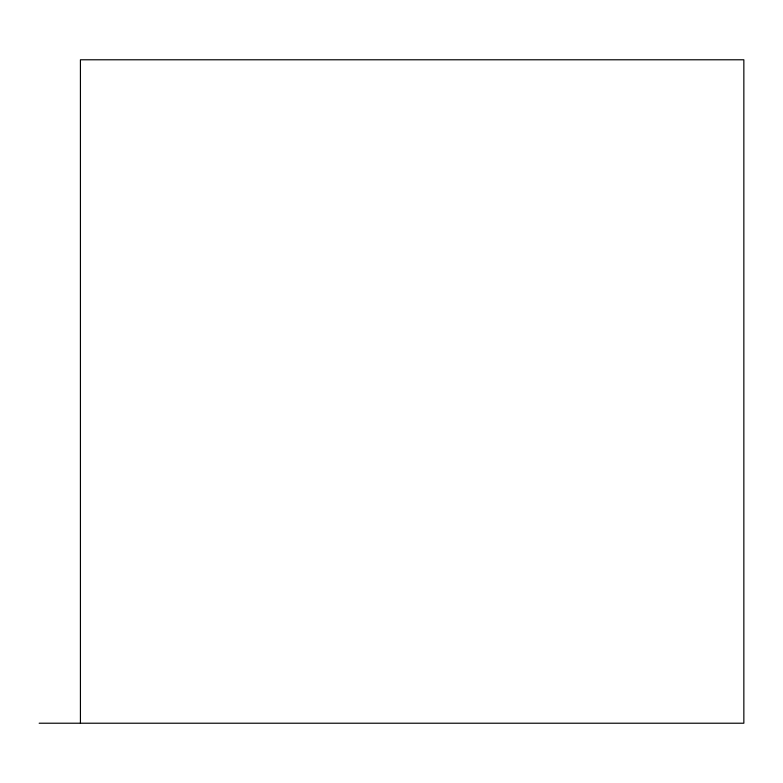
<?xml version="1.0" encoding="UTF-8"?>
<svg xmlns="http://www.w3.org/2000/svg" width="783" height="783" viewBox="0 0 783 783"><rect width="100%" height="100%" fill="white"/><g stroke="black" fill="none" stroke-linecap="round" stroke-linejoin="round"><path stroke-width="1.17" d="M39.15 723.218L743.85 723.218L743.85 59.782L80.424 59.782L80.424 723.218"/></g></svg>
